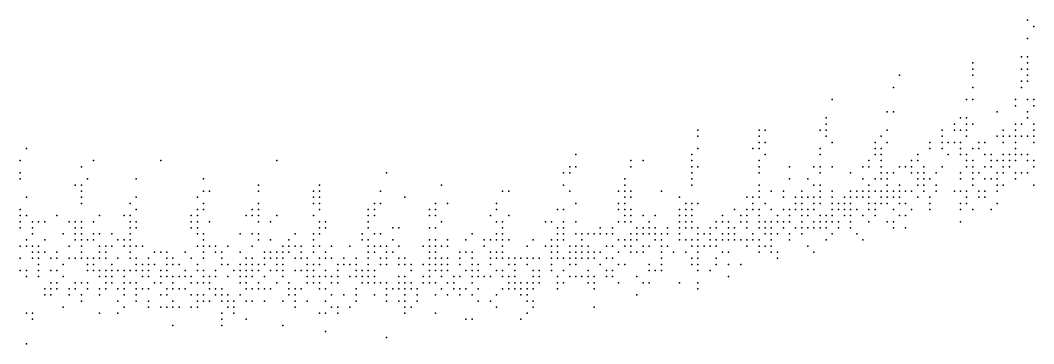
# Model space of a CAD drawing. Extents: x 0.0599 to 0.1263, y 0.0237 to 0.0583.
# Drawn here: x 0.09311 to 0.10971, y 0.02367 to 0.02897 of the extents above; entities that cross this region are included whole.
import ezdxf

# ---------------------------------------------------------------- set-up
doc = ezdxf.new("R2010")
doc.units = 0
doc.header["$MEASUREMENT"] = 0
doc.layers.get('0').update_dxf_attribs({"linetype": 'CONTINUOUS'})

msp = doc.modelspace()

# ---------------------------------------------------------------- linework, layer by layer
at = {"color": 7}
for p in [(0.109609, 0.028965, -0.1107), (0.109709, 0.028865, -0.1039), (0.109609, 0.028665, -0.1049), (0.109609, 0.028665, -0.1097), (0.108709, 0.028265, -0.1058), (0.109509, 0.028365, -0.1058), (0.109509, 0.028365, -0.1068), (0.109509, 0.028365, -0.1078), (0.109609, 0.028365, -0.1029), (0.109609, 0.028265, -0.101), (0.107509, 0.028065, -0.1057), (0.108709, 0.028165, -0.1068), (0.108709, 0.028065, -0.1038), (0.109509, 0.028165, -0.1087), (0.109609, 0.028165, -0.0961), (0.109609, 0.028065, -0.0952), (0.109509, 0.027965, -0.1019), (0.109609, 0.027965, -0.0903), (0.107409, 0.027865, -0.1067), (0.108709, 0.027865, -0.1048), (0.109509, 0.027865, -0.0981), (0.106409, 0.027665, -0.1076), (0.108609, 0.027665, -0.1028), (0.108609, 0.027665, -0.1087), (0.108709, 0.027665, -0.098), (0.109409, 0.027665, -0.099), (0.109409, 0.027565, -0.1), (0.109609, 0.027665, -0.018), (0.109609, 0.027665, -0.0913), (0.109709, 0.027665, -0.0816), (0.109709, 0.027565, -0.0152), (0.107309, 0.027465, -0.1018), (0.107409, 0.027465, -0.1009), (0.109109, 0.027465, -0.0575), (0.109609, 0.027465, -0.0826), (0.109609, 0.027465, -0.0855), (0.106309, 0.027365, -0.1066), (0.106309, 0.027265, -0.1037), (0.106309, 0.027265, -0.1056), (0.108409, 0.027265, -0.1096), (0.108509, 0.027365, -0.1077), (0.108609, 0.027365, -0.1009), (0.108609, 0.027265, -0.0989), (0.108709, 0.027265, -0.0874), (0.109409, 0.027265, -0.0922), (0.109409, 0.027265, -0.097), (0.109509, 0.027265, -0.0845), (0.109609, 0.027365, -0.0142), (0.109609, 0.027365, -0.0768), (0.109609, 0.027365, -0.0797), (0.109709, 0.027265, -0.071), (0.104209, 0.027165, -0.1075), (0.104209, 0.027065, -0.1065), (0.105209, 0.027165, -0.1075), (0.105209, 0.027065, -0.1056), (0.105309, 0.027165, -0.1037), (0.105309, 0.027165, -0.1046), (0.106209, 0.027165, -0.1085), (0.106309, 0.027165, -0.1018), (0.106309, 0.027165, -0.1047), (0.106309, 0.027065, -0.1027), (0.107209, 0.027065, -0.1028), (0.107209, 0.027065, -0.1076), (0.107309, 0.027165, -0.1047), (0.108209, 0.027165, -0.0286), (0.108209, 0.027065, -0.0238), (0.108209, 0.027065, -0.0295), (0.108409, 0.027165, -0.1105), (0.108509, 0.027165, -0.0999), (0.108509, 0.027165, -0.1018), (0.108609, 0.027165, -0.0931), (0.108609, 0.027065, -0.0902), (0.108609, 0.027065, -0.0951), (0.109109, 0.027065, -0.0526), (0.109209, 0.027165, -0.044), (0.109209, 0.027065, -0.045), (0.109309, 0.027065, -0.0941), (0.109409, 0.027165, -0.0893), (0.109409, 0.027165, -0.0932), (0.109409, 0.027065, -0.0864), (0.109509, 0.027065, -0.019), (0.109509, 0.027065, -0.0787), (0.109509, 0.027065, -0.0806), (0.109609, 0.027065, -0.07), (0.109609, 0.027065, -0.0739), (0.109609, 0.027065, -0.0777), (0.109709, 0.027165, -0.0719), (0.109709, 0.027065, -0.0633), (0.105209, 0.026965, -0.1065), (0.105309, 0.026965, -0.0141), (0.106409, 0.026965, -0.0141), (0.107109, 0.026965, -0.1105), (0.107309, 0.026965, -0.0999), (0.108009, 0.026965, -0.0372), (0.108209, 0.026965, -0.0228), (0.108209, 0.026965, -0.0276), (0.108309, 0.026965, -0.0151), (0.108409, 0.026965, -0.0142), (0.108509, 0.026965, -0.097), (0.108809, 0.026965, -0.0738), (0.108909, 0.026965, -0.0613), (0.109209, 0.026965, -0.043), (0.109409, 0.026965, -0.0209), (0.109409, 0.026965, -0.0238), (0.109409, 0.026965, -0.0257), (0.109409, 0.026965, -0.0874), (0.109709, 0.026965, -0.0613), (0.093209, 0.026865, -0.1023), (0.102209, 0.026765, -0.1035), (0.104109, 0.026765, -0.1036), (0.104209, 0.026865, -0.1046), (0.105109, 0.026865, -0.1104), (0.105209, 0.026865, -0.1085), (0.105209, 0.026865, -0.1094), (0.105309, 0.026765, -0.0978), (0.106209, 0.026865, -0.1008), (0.106209, 0.026765, -0.0988), (0.107109, 0.026865, -0.0314), (0.107109, 0.026765, -0.0324), (0.107109, 0.026765, -0.0343), (0.107109, 0.026765, -0.1095), (0.107209, 0.026865, -0.0979), (0.107209, 0.026865, -0.1037), (0.107209, 0.026765, -0.0989), (0.107809, 0.026765, -0.0555), (0.108009, 0.026865, -0.0392), (0.108209, 0.026865, -0.0267), (0.108309, 0.026765, -0.0161), (0.108509, 0.026865, -0.0912), (0.108509, 0.026865, -0.0941), (0.108509, 0.026865, -0.096), (0.108509, 0.026765, -0.0921), (0.108609, 0.026765, -0.0864), (0.108709, 0.026865, -0.0767), (0.108809, 0.026865, -0.0661), (0.108909, 0.026765, -0.0623), (0.108909, 0.026765, -0.0632), (0.109009, 0.026765, -0.0497), (0.109209, 0.026765, -0.0315), (0.109209, 0.026765, -0.0392), (0.109309, 0.026765, -0.0883), (0.109409, 0.026865, -0.0248), (0.109409, 0.026765, -0.0161), (0.109509, 0.026765, -0.0729), (0.109609, 0.026765, -0.0642), (0.093109, 0.026665, -0.1052), (0.093109, 0.026665, -0.1081), (0.093109, 0.026665, -0.109), (0.094109, 0.026565, -0.11), (0.094309, 0.026665, -0.014), (0.095409, 0.026665, -0.014), (0.097309, 0.026665, -0.014), (0.102109, 0.026565, -0.1055), (0.102109, 0.026565, -0.1093), (0.102209, 0.026565, -0.1016), (0.102209, 0.026565, -0.1026), (0.103109, 0.026665, -0.1055), (0.103109, 0.026565, -0.1064), (0.103309, 0.026665, -0.0141), (0.104109, 0.026665, -0.1055), (0.104109, 0.026665, -0.1084), (0.104109, 0.026665, -0.1094), (0.104109, 0.026565, -0.1017), (0.104209, 0.026565, -0.0141), (0.105209, 0.026665, -0.1007), (0.105209, 0.026665, -0.1017), (0.105209, 0.026665, -0.1027), (0.105209, 0.026565, -0.0988), (0.105709, 0.026565, -0.0641), (0.106109, 0.026565, -0.1094), (0.106209, 0.026565, -0.0998), (0.106409, 0.026565, -0.0795), (0.106909, 0.026565, -0.0401), (0.107009, 0.026665, -0.0353), (0.107009, 0.026565, -0.1085), (0.107209, 0.026665, -0.094), (0.107209, 0.026565, -0.095), (0.107509, 0.026565, -0.0718), (0.107609, 0.026565, -0.0661), (0.107709, 0.026665, -0.0613), (0.107709, 0.026565, -0.0545), (0.107809, 0.026665, -0.0468), (0.107909, 0.026565, -0.0382), (0.108209, 0.026565, -0.018), (0.108609, 0.026665, -0.0844), (0.108609, 0.026565, -0.0815), (0.108709, 0.026665, -0.0748), (0.108709, 0.026565, -0.0719), (0.108709, 0.026565, -0.0777), (0.108909, 0.026565, -0.0536), (0.108909, 0.026565, -0.0565), (0.108909, 0.026565, -0.0584), (0.108909, 0.026565, -0.0603), (0.109009, 0.026665, -0.0459), (0.109009, 0.026665, -0.0469), (0.109009, 0.026565, -0.0488), (0.109109, 0.026665, -0.0372), (0.109109, 0.026665, -0.0421), (0.109209, 0.026665, -0.0344), (0.109209, 0.026565, -0.0296), (0.109309, 0.026665, -0.0228), (0.109309, 0.026565, -0.0267), (0.109409, 0.026665, -0.02), (0.109409, 0.026665, -0.0835), (0.109609, 0.026665, -0.0623), (0.109609, 0.026665, -0.0652), (0.109609, 0.026665, -0.0681), (0.109709, 0.026665, -0.0565), (0.109709, 0.026565, -0.0536), (0.109709, 0.026565, -0.0584), (0.093109, 0.026465, -0.1071), (0.099109, 0.026465, -0.1015), (0.102009, 0.026465, -0.1083), (0.102109, 0.026465, -0.1045), (0.102109, 0.026465, -0.1064), (0.104109, 0.026465, -0.1026), (0.105209, 0.026465, -0.0151), (0.105209, 0.026465, -0.0968), (0.106209, 0.026465, -0.0978), (0.106709, 0.026465, -0.0564), (0.107209, 0.026465, -0.018), (0.107209, 0.026465, -0.0931), (0.107209, 0.026465, -0.0959), (0.107309, 0.026465, -0.0873), (0.107409, 0.026465, -0.0805), (0.107709, 0.026465, -0.0526), (0.107809, 0.026465, -0.0459), (0.107809, 0.026465, -0.0497), (0.107909, 0.026465, -0.0363), (0.108109, 0.026465, -0.0209), (0.108109, 0.026465, -0.0218), (0.108509, 0.026465, -0.0825), (0.108509, 0.026465, -0.0883), (0.108709, 0.026465, -0.069), (0.108809, 0.026465, -0.0642), (0.109109, 0.026465, -0.0401), (0.109209, 0.026465, -0.0305), (0.109409, 0.026465, -0.0171), (0.109409, 0.026465, -0.0748), (0.109509, 0.026465, -0.0671), (0.109609, 0.026465, -0.0594), (0.093109, 0.026365, -0.1013), (0.093109, 0.026365, -0.1042), (0.093109, 0.026365, -0.1061), (0.094009, 0.026265, -0.111), (0.094109, 0.026265, -0.1081), (0.094109, 0.026265, -0.109), (0.094209, 0.026365, -0.1052), (0.095009, 0.026365, -0.11), (0.096109, 0.026365, -0.1043), (0.096109, 0.026365, -0.1052), (0.097009, 0.026265, -0.1062), (0.098009, 0.026265, -0.1092), (0.100009, 0.026265, -0.1092), (0.102009, 0.026265, -0.1074), (0.103009, 0.026365, -0.1093), (0.103009, 0.026265, -0.1045), (0.104109, 0.026365, -0.0958), (0.104109, 0.026365, -0.0968), (0.104109, 0.026365, -0.1007), (0.104109, 0.026265, -0.0179), (0.105209, 0.026265, -0.0939), (0.105709, 0.026365, -0.0535), (0.106009, 0.026365, -0.1104), (0.106109, 0.026265, -0.0189), (0.106209, 0.026265, -0.0949), (0.106909, 0.026365, -0.0372), (0.107009, 0.026265, -0.0286), (0.107109, 0.026365, -0.0969), (0.107209, 0.026365, -0.0901), (0.107309, 0.026365, -0.0815), (0.107309, 0.026365, -0.0844), (0.107309, 0.026265, -0.0786), (0.107509, 0.026265, -0.067), (0.107509, 0.026265, -0.068), (0.107809, 0.026365, -0.0449), (0.107809, 0.026265, -0.042), (0.107809, 0.026265, -0.043), (0.107809, 0.026265, -0.0439), (0.107909, 0.026365, -0.0343), (0.107909, 0.026265, -0.0314), (0.107909, 0.026265, -0.0324), (0.108009, 0.026365, -0.0305), (0.108109, 0.026265, -0.017), (0.108509, 0.026365, -0.0834), (0.108509, 0.026365, -0.0854), (0.108709, 0.026365, -0.0651), (0.108709, 0.026265, -0.068), (0.108909, 0.026365, -0.0478), (0.109009, 0.026365, -0.0382), (0.109109, 0.026365, -0.0353), (0.109109, 0.026365, -0.0363), (0.109109, 0.026265, -0.0324), (0.109209, 0.026265, -0.0219), (0.109409, 0.026365, -0.0757), (0.109709, 0.026265, -0.0517), (0.093209, 0.026065, -0.0139), (0.094109, 0.026165, -0.1023), (0.094109, 0.026165, -0.1042), (0.094109, 0.026165, -0.1071), (0.094109, 0.026065, -0.1013), (0.094109, 0.026065, -0.1061), (0.095009, 0.026065, -0.1061), (0.096009, 0.026065, -0.1071), (0.096009, 0.026065, -0.11), (0.096109, 0.026165, -0.0994), (0.096209, 0.026165, -0.014), (0.097009, 0.026165, -0.1053), (0.097009, 0.026165, -0.1072), (0.097909, 0.026165, -0.1101), (0.097909, 0.026065, -0.1111), (0.098009, 0.026165, -0.1063), (0.098009, 0.026065, -0.1053), (0.099009, 0.026165, -0.1005), (0.099009, 0.026165, -0.1072), (0.099409, 0.026065, -0.0716), (0.101009, 0.026165, -0.1035), (0.101109, 0.026165, -0.0141), (0.102109, 0.026165, -0.1006), (0.102909, 0.026165, -0.1112), (0.103009, 0.026165, -0.1074), (0.103009, 0.026065, -0.1035), (0.103109, 0.026165, -0.0968), (0.103109, 0.026065, -0.0958), (0.103609, 0.026165, -0.0554), (0.103909, 0.026065, -0.1103), (0.105009, 0.026065, -0.0208), (0.105109, 0.026065, -0.0997), (0.105209, 0.026165, -0.0881), (0.105209, 0.026065, -0.0852), (0.105409, 0.026165, -0.0776), (0.105409, 0.026165, -0.0785), (0.105609, 0.026165, -0.0631), (0.105609, 0.026065, -0.0612), (0.105809, 0.026065, -0.0372), (0.105809, 0.026065, -0.042), (0.105909, 0.026165, -0.0362), (0.105909, 0.026065, -0.0314), (0.106009, 0.026065, -0.0266), (0.106109, 0.026065, -0.093), (0.106209, 0.026165, -0.0151), (0.106209, 0.026065, -0.0862), (0.106209, 0.026065, -0.0901), (0.106409, 0.026165, -0.0737), (0.106409, 0.026165, -0.0747), (0.106409, 0.026165, -0.0785), (0.106409, 0.026065, -0.0718), (0.106609, 0.026065, -0.0554), (0.106709, 0.026165, -0.0506), (0.106709, 0.026065, -0.0449), (0.106809, 0.026165, -0.0391), (0.106809, 0.026065, -0.0429), (0.106909, 0.026165, -0.0333), (0.106909, 0.026165, -0.0362), (0.106909, 0.026065, -0.0295), (0.106909, 0.026065, -0.0305), (0.107009, 0.026165, -0.0257), (0.107009, 0.026065, -0.0218), (0.107009, 0.026065, -0.0228), (0.107109, 0.026165, -0.017), (0.107209, 0.026165, -0.0141), (0.107209, 0.026165, -0.0921), (0.107209, 0.026065, -0.0824), (0.107209, 0.026065, -0.0853), (0.107209, 0.026065, -0.0882), (0.107309, 0.026165, -0.0795), (0.107309, 0.026065, -0.0737), (0.107309, 0.026065, -0.0766), (0.107309, 0.026065, -0.0776), (0.107409, 0.026165, -0.0689), (0.107409, 0.026165, -0.0728), (0.107409, 0.026065, -0.0709), (0.107509, 0.026165, -0.0603), (0.107509, 0.026065, -0.0622), (0.107609, 0.026165, -0.0535), (0.107609, 0.026165, -0.0564), (0.107709, 0.026165, -0.0478), (0.107809, 0.026065, -0.0353), (0.107909, 0.026165, -0.0334), (0.108009, 0.026065, -0.0257), (0.108109, 0.026165, -0.019), (0.108409, 0.026165, -0.0892), (0.108509, 0.026165, -0.0805), (0.108609, 0.026165, -0.0757), (0.108609, 0.026065, -0.0709), (0.108609, 0.026065, -0.0728), (0.108809, 0.026165, -0.0507), (0.108809, 0.026065, -0.0555), (0.108909, 0.026165, -0.0517), (0.108909, 0.026065, -0.0411), (0.109109, 0.026165, -0.0286), (0.094109, 0.025965, -0.0994), (0.094109, 0.025965, -0.1003), (0.094909, 0.025965, -0.1071), (0.094909, 0.025965, -0.109), (0.096109, 0.025965, -0.0946), (0.097009, 0.025965, -0.1014), (0.097009, 0.025965, -0.1023), (0.097009, 0.025965, -0.1043), (0.097909, 0.025965, -0.1072), (0.098009, 0.025965, -0.1033), (0.098009, 0.025965, -0.1043), (0.098909, 0.025965, -0.1063), (0.099009, 0.025965, -0.1034), (0.099909, 0.025965, -0.1044), (0.100109, 0.025965, -0.014), (0.100909, 0.025965, -0.1044), (0.100909, 0.025965, -0.1092), (0.102209, 0.025965, -0.088), (0.102909, 0.025965, -0.1083), (0.102909, 0.025965, -0.1103), (0.103009, 0.025965, -0.1006), (0.103009, 0.025965, -0.1016), (0.104009, 0.025965, -0.0997), (0.104109, 0.025965, -0.017), (0.104209, 0.025965, -0.0852), (0.105109, 0.025965, -0.0901), (0.105309, 0.025965, -0.0814), (0.105809, 0.025965, -0.0429), (0.105909, 0.025965, -0.0295), (0.105909, 0.025965, -0.0304), (0.106109, 0.025965, -0.0939), (0.106109, 0.025965, -0.0959), (0.106209, 0.025965, -0.0872), (0.106409, 0.025965, -0.0689), (0.106509, 0.025965, -0.0583), (0.106509, 0.025965, -0.0593), (0.106609, 0.025965, -0.0516), (0.106709, 0.025965, -0.0497), (0.107009, 0.025965, -0.0247), (0.107109, 0.025965, -0.0911), (0.107209, 0.025965, -0.0834), (0.107309, 0.025965, -0.0747), (0.107309, 0.025965, -0.0757), (0.107509, 0.025965, -0.0583), (0.107609, 0.025965, -0.0487), (0.107609, 0.025965, -0.0516), (0.108009, 0.025965, -0.0247), (0.108509, 0.025965, -0.0796), (0.108609, 0.025965, -0.067), (0.109109, 0.025965, -0.0276), (0.093109, 0.025865, -0.0945), (0.093109, 0.025865, -0.0964), (0.093109, 0.025765, -0.0916), (0.093209, 0.025765, -0.083), (0.093709, 0.025765, -0.0436), (0.094409, 0.025765, -0.0753), (0.094809, 0.025765, -0.1109), (0.094909, 0.025765, -0.1042), (0.095009, 0.025865, -0.1052), (0.095909, 0.025765, -0.111), (0.096009, 0.025865, -0.1062), (0.096009, 0.025765, -0.1023), (0.096109, 0.025865, -0.0936), (0.096809, 0.025765, -0.11), (0.096809, 0.025765, -0.111), (0.096909, 0.025865, -0.1081), (0.096909, 0.025765, -0.1033), (0.096909, 0.025765, -0.1091), (0.097009, 0.025865, -0.0994), (0.097009, 0.025765, -0.0985), (0.097309, 0.025765, -0.0773), (0.097909, 0.025765, -0.1024), (0.097909, 0.025765, -0.1081), (0.098009, 0.025865, -0.0985), (0.098009, 0.025865, -0.0995), (0.098809, 0.025865, -0.1091), (0.098809, 0.025765, -0.1101), (0.098909, 0.025865, -0.1024), (0.098909, 0.025865, -0.1043), (0.098909, 0.025765, -0.1082), (0.099809, 0.025865, -0.1102), (0.099809, 0.025765, -0.1072), (0.099809, 0.025765, -0.1082), (0.099809, 0.025765, -0.1111), (0.099909, 0.025865, -0.1034), (0.099909, 0.025765, -0.1024), (0.099909, 0.025765, -0.1063), (0.100809, 0.025765, -0.1102), (0.100909, 0.025865, -0.1063), (0.101109, 0.025765, -0.0851), (0.101909, 0.025865, -0.1102), (0.102009, 0.025865, -0.0996), (0.102909, 0.025865, -0.1025), (0.103009, 0.025865, -0.0977), (0.103009, 0.025865, -0.0987), (0.103009, 0.025765, -0.0929), (0.103109, 0.025865, -0.0852), (0.103109, 0.025865, -0.091), (0.103109, 0.025765, -0.09), (0.103109, 0.025765, -0.0919), (0.103309, 0.025765, -0.0688), (0.103509, 0.025765, -0.0544), (0.103909, 0.025865, -0.0266), (0.103909, 0.025765, -0.0208), (0.103909, 0.025765, -0.0218), (0.104009, 0.025865, -0.0189), (0.104009, 0.025865, -0.0987), (0.104009, 0.025765, -0.0151), (0.104009, 0.025765, -0.016), (0.104009, 0.025765, -0.0948), (0.104009, 0.025765, -0.0977), (0.104109, 0.025865, -0.0929), (0.104109, 0.025765, -0.0881), (0.104609, 0.025765, -0.0525), (0.104809, 0.025865, -0.0362), (0.104809, 0.025865, -0.0371), (0.104909, 0.025765, -0.0256), (0.105009, 0.025865, -0.0189), (0.105009, 0.025865, -0.0199), (0.105009, 0.025765, -0.016), (0.105109, 0.025865, -0.0929), (0.105109, 0.025865, -0.0958), (0.105209, 0.025865, -0.0891), (0.105209, 0.025765, -0.0804), (0.105409, 0.025865, -0.0718), (0.105509, 0.025765, -0.0602), (0.105609, 0.025865, -0.0525), (0.105709, 0.025865, -0.0477), (0.105709, 0.025765, -0.04), (0.105709, 0.025765, -0.041), (0.105709, 0.025765, -0.0439), (0.105809, 0.025865, -0.0352), (0.105909, 0.025865, -0.0276), (0.105909, 0.025865, -0.0285), (0.105909, 0.025865, -0.0343), (0.105909, 0.025765, -0.0247), (0.105909, 0.025765, -0.0256), (0.106009, 0.025865, -0.0199), (0.106009, 0.025865, -0.0208), (0.106009, 0.025865, -0.0237), (0.106009, 0.025765, -0.0968), (0.106109, 0.025865, -0.0161), (0.106109, 0.025865, -0.018), (0.106109, 0.025865, -0.0891), (0.106209, 0.025765, -0.0824), (0.106309, 0.025765, -0.0727), (0.106309, 0.025765, -0.0766), (0.106409, 0.025865, -0.065), (0.106409, 0.025765, -0.0641), (0.106409, 0.025765, -0.066), (0.106409, 0.025765, -0.0679), (0.106509, 0.025865, -0.0602), (0.106509, 0.025865, -0.0612), (0.106609, 0.025865, -0.0535), (0.106609, 0.025765, -0.0487), (0.106609, 0.025765, -0.0525), (0.106709, 0.025865, -0.0439), (0.106709, 0.025865, -0.0477), (0.106709, 0.025765, -0.0458), (0.106709, 0.025765, -0.0468), (0.106809, 0.025865, -0.0381), (0.106909, 0.025765, -0.0237), (0.106909, 0.025765, -0.0276), (0.107009, 0.025865, -0.0209), (0.107109, 0.025865, -0.0151), (0.107109, 0.025865, -0.0161), (0.107109, 0.025865, -0.0891), (0.107109, 0.025765, -0.0862), (0.107409, 0.025865, -0.0641), (0.107409, 0.025865, -0.0651), (0.107509, 0.025765, -0.0574), (0.107609, 0.025765, -0.0506), (0.107709, 0.025865, -0.0401), (0.108009, 0.025865, -0.0199), (0.108509, 0.025865, -0.0786), (0.108709, 0.025865, -0.0545), (0.108709, 0.025865, -0.0593), (0.109009, 0.025865, -0.0334), (0.093109, 0.025665, -0.0935), (0.093109, 0.025565, -0.0149), (0.093309, 0.025665, -0.0714), (0.093309, 0.025565, -0.0724), (0.093309, 0.025565, -0.0733), (0.093409, 0.025665, -0.0666), (0.093409, 0.025665, -0.0676), (0.093509, 0.025665, -0.057), (0.093909, 0.025665, -0.0274), (0.094009, 0.025665, -0.1032), (0.094009, 0.025565, -0.0984), (0.094109, 0.025665, -0.0974), (0.094109, 0.025565, -0.0916), (0.094109, 0.025565, -0.0936), (0.094309, 0.025665, -0.0763), (0.094909, 0.025665, -0.0302), (0.094909, 0.025565, -0.0264), (0.094909, 0.025565, -0.1013), (0.095009, 0.025665, -0.0984), (0.095009, 0.025565, -0.0917), (0.095909, 0.025665, -0.109), (0.095909, 0.025565, -0.1081), (0.096009, 0.025665, -0.0984), (0.096009, 0.025665, -0.1033), (0.096009, 0.025565, -0.1004), (0.096009, 0.025565, -0.1013), (0.096209, 0.025665, -0.0802), (0.097009, 0.025665, -0.0965), (0.097209, 0.025665, -0.0783), (0.098009, 0.025665, -0.0966), (0.098009, 0.025565, -0.0956), (0.098109, 0.025665, -0.0879), (0.098109, 0.025565, -0.0889), (0.098809, 0.025665, -0.0351), (0.098809, 0.025565, -0.1111), (0.099209, 0.025565, -0.0725), (0.099209, 0.025565, -0.0783), (0.099309, 0.025565, -0.0658), (0.099309, 0.025565, -0.0706), (0.099809, 0.025565, -0.1053), (0.099909, 0.025565, -0.1014), (0.100009, 0.025665, -0.0909), (0.100909, 0.025665, -0.1073), (0.101009, 0.025665, -0.0986), (0.101009, 0.025565, -0.0957), (0.101709, 0.025665, -0.0371), (0.101809, 0.025665, -0.1112), (0.101909, 0.025565, -0.0217), (0.102009, 0.025665, -0.0986), (0.102009, 0.025565, -0.0928), (0.102009, 0.025565, -0.0957), (0.102209, 0.025665, -0.0822), (0.102209, 0.025665, -0.0832), (0.102609, 0.025565, -0.0428), (0.102809, 0.025565, -0.0285), (0.102909, 0.025665, -0.0996), (0.103009, 0.025665, -0.015), (0.103109, 0.025665, -0.0861), (0.103109, 0.025665, -0.0871), (0.103209, 0.025565, -0.0775), (0.103309, 0.025565, -0.0698), (0.103409, 0.025665, -0.0592), (0.103409, 0.025565, -0.063), (0.103509, 0.025565, -0.0506), (0.103509, 0.025565, -0.0515), (0.103709, 0.025565, -0.0371), (0.103909, 0.025665, -0.0246), (0.103909, 0.025665, -0.0256), (0.103909, 0.025565, -0.0237), (0.104009, 0.025665, -0.091), (0.104009, 0.025665, -0.0919), (0.104009, 0.025565, -0.09), (0.104109, 0.025665, -0.0871), (0.104109, 0.025565, -0.0823), (0.104109, 0.025565, -0.0842), (0.104209, 0.025565, -0.0746), (0.104209, 0.025565, -0.0765), (0.104409, 0.025565, -0.0611), (0.104509, 0.025665, -0.0515), (0.104509, 0.025565, -0.0506), (0.104609, 0.025665, -0.0448), (0.104709, 0.025665, -0.04), (0.104709, 0.025565, -0.0343), (0.104709, 0.025565, -0.0352), (0.104809, 0.025565, -0.0304), (0.104909, 0.025665, -0.0218), (0.105009, 0.025665, -0.0949), (0.105009, 0.025565, -0.017), (0.105209, 0.025665, -0.0843), (0.105209, 0.025565, -0.0765), (0.105209, 0.025565, -0.0794), (0.105309, 0.025665, -0.0698), (0.105309, 0.025565, -0.0727), (0.105409, 0.025665, -0.066), (0.105409, 0.025665, -0.0669), (0.105409, 0.025665, -0.0689), (0.105409, 0.025565, -0.065), (0.105509, 0.025665, -0.0544), (0.105509, 0.025665, -0.0554), (0.105609, 0.025665, -0.0496), (0.105609, 0.025565, -0.0468), (0.105609, 0.025565, -0.0487), (0.105709, 0.025665, -0.0381), (0.105709, 0.025665, -0.0448), (0.105809, 0.025565, -0.0324), (0.105909, 0.025665, -0.0218), (0.105909, 0.025565, -0.0228), (0.106009, 0.025565, -0.091), (0.106009, 0.025565, -0.092), (0.106109, 0.025665, -0.0853), (0.106109, 0.025665, -0.0881), (0.106109, 0.025565, -0.0833), (0.106209, 0.025665, -0.0775), (0.106209, 0.025565, -0.0804), (0.106309, 0.025665, -0.0756), (0.106309, 0.025565, -0.0708), (0.106409, 0.025665, -0.0631), (0.106409, 0.025665, -0.067), (0.106509, 0.025665, -0.0573), (0.106509, 0.025565, -0.0545), (0.106709, 0.025665, -0.042), (0.106709, 0.025565, -0.041), (0.107009, 0.025665, -0.0189), (0.107309, 0.025665, -0.0699), (0.107409, 0.025665, -0.0631), (0.107409, 0.025565, -0.0593), (0.107609, 0.025565, -0.041), (0.108509, 0.025665, -0.0699), (0.093309, 0.025465, -0.0705), (0.093809, 0.025465, -0.0283), (0.093809, 0.025465, -0.0293), (0.093809, 0.025465, -0.0302), (0.094009, 0.025465, -0.0964), (0.094109, 0.025465, -0.0926), (0.094109, 0.025465, -0.0945), (0.094309, 0.025465, -0.0791), (0.094409, 0.025465, -0.0647), (0.094609, 0.025465, -0.0532), (0.094909, 0.025465, -0.0293), (0.094909, 0.025465, -0.0994), (0.096009, 0.025465, -0.0965), (0.096109, 0.025465, -0.0907), (0.096709, 0.025465, -0.0399), (0.096709, 0.025465, -0.0408), (0.096909, 0.025465, -0.1004), (0.097009, 0.025465, -0.0888), (0.097609, 0.025465, -0.0437), (0.097909, 0.025465, -0.1014), (0.098009, 0.025465, -0.0937), (0.098709, 0.025465, -0.038), (0.098909, 0.025465, -0.0966), (0.099009, 0.025465, -0.086), (0.099009, 0.025465, -0.0918), (0.100509, 0.025465, -0.0457), (0.100909, 0.025465, -0.0966), (0.100909, 0.025465, -0.0976), (0.100909, 0.025465, -0.1024), (0.101009, 0.025465, -0.0947), (0.101909, 0.025465, -0.0208), (0.102009, 0.025465, -0.0141), (0.102209, 0.025465, -0.0745), (0.102309, 0.025465, -0.0649), (0.102309, 0.025465, -0.0659), (0.102409, 0.025465, -0.0582), (0.102409, 0.025465, -0.0592), (0.102509, 0.025465, -0.0534), (0.102609, 0.025465, -0.0457), (0.102709, 0.025465, -0.0371), (0.102809, 0.025465, -0.0265), (0.103109, 0.025465, -0.0803), (0.103109, 0.025465, -0.0823), (0.103209, 0.025465, -0.0717), (0.103209, 0.025465, -0.0746), (0.103209, 0.025465, -0.0765), (0.103309, 0.025465, -0.064), (0.103309, 0.025465, -0.0659), (0.103409, 0.025465, -0.0563), (0.103409, 0.025465, -0.0582), (0.103509, 0.025465, -0.0496), (0.103509, 0.025465, -0.0534), (0.103609, 0.025465, -0.0438), (0.103709, 0.025465, -0.0362), (0.103909, 0.025465, -0.0938), (0.104209, 0.025465, -0.0775), (0.104309, 0.025465, -0.0688), (0.104409, 0.025465, -0.0563), (0.104609, 0.025465, -0.039), (0.104709, 0.025465, -0.0314), (0.104809, 0.025465, -0.0247), (0.104809, 0.025465, -0.0266), (0.105109, 0.025465, -0.0823), (0.105109, 0.025465, -0.0871), (0.105309, 0.025465, -0.0708), (0.105409, 0.025465, -0.0583), (0.105409, 0.025465, -0.0621), (0.105509, 0.025465, -0.0506), (0.105709, 0.025465, -0.0391), (0.105909, 0.025465, -0.017), (0.106409, 0.025465, -0.0621), (0.106809, 0.025465, -0.0266), (0.093109, 0.025265, -0.082), (0.093109, 0.025265, -0.0839), (0.093209, 0.025365, -0.0743), (0.093209, 0.025265, -0.0752), (0.093209, 0.025265, -0.0772), (0.093209, 0.025265, -0.0781), (0.093309, 0.025265, -0.0685), (0.093309, 0.025265, -0.0695), (0.093409, 0.025265, -0.0589), (0.093409, 0.025265, -0.0599), (0.093509, 0.025365, -0.0561), (0.093909, 0.025265, -0.0168), (0.094009, 0.025365, -0.0149), (0.094009, 0.025365, -0.0955), (0.094109, 0.025365, -0.0858), (0.094109, 0.025265, -0.0839), (0.094109, 0.025265, -0.0849), (0.094209, 0.025365, -0.0801), (0.094309, 0.025365, -0.0743), (0.094409, 0.025265, -0.0618), (0.094509, 0.025265, -0.059), (0.094609, 0.025265, -0.0523), (0.094709, 0.025365, -0.0379), (0.094809, 0.025365, -0.0331), (0.094809, 0.025365, -0.1032), (0.094809, 0.025365, -0.108), (0.094809, 0.025265, -0.0321), (0.094809, 0.025265, -0.035), (0.094909, 0.025365, -0.1003), (0.094909, 0.025365, -0.1022), (0.094909, 0.025265, -0.0274), (0.094909, 0.025265, -0.0964), (0.095009, 0.025265, -0.0149), (0.095009, 0.025265, -0.0187), (0.095009, 0.025265, -0.0907), (0.095009, 0.025265, -0.0926), (0.095109, 0.025265, -0.083), (0.096009, 0.025265, -0.0955), (0.096109, 0.025365, -0.0878), (0.096109, 0.025265, -0.0859), (0.096209, 0.025265, -0.0811), (0.096309, 0.025265, -0.0667), (0.096509, 0.025265, -0.0513), (0.096909, 0.025265, -0.0936), (0.096909, 0.025265, -0.0975), (0.097009, 0.025365, -0.0879), (0.097209, 0.025365, -0.0734), (0.097409, 0.025265, -0.059), (0.097509, 0.025365, -0.0514), (0.097509, 0.025265, -0.0504), (0.097609, 0.025265, -0.0379), (0.097709, 0.025265, -0.0322), (0.097909, 0.025365, -0.0159), (0.097909, 0.025365, -0.1004), (0.097909, 0.025265, -0.0975), (0.098009, 0.025265, -0.014), (0.098209, 0.025265, -0.0687), (0.098509, 0.025265, -0.0456), (0.098709, 0.025365, -0.0341), (0.098809, 0.025365, -0.1052), (0.098809, 0.025265, -0.0995), (0.098909, 0.025265, -0.0908), (0.099009, 0.025265, -0.0869), (0.099109, 0.025265, -0.0773), (0.099209, 0.025365, -0.0754), (0.099309, 0.025265, -0.0591), (0.099309, 0.025265, -0.06), (0.099309, 0.025265, -0.0639), (0.099709, 0.025265, -0.0342), (0.099809, 0.025365, -0.1005), (0.099809, 0.025265, -0.0976), (0.099909, 0.025365, -0.0169), (0.099909, 0.025265, -0.0899), (0.099909, 0.025265, -0.0947), (0.099909, 0.025265, -0.0956), (0.099909, 0.025265, -0.0966), (0.100009, 0.025265, -0.0822), (0.100109, 0.025365, -0.0812), (0.100109, 0.025265, -0.0745), (0.100409, 0.025365, -0.0534), (0.100709, 0.025365, -0.1111), (0.100709, 0.025265, -0.1082), (0.100809, 0.025365, -0.1015), (0.100809, 0.025365, -0.1053), (0.100909, 0.025365, -0.0995), (0.101009, 0.025365, -0.086), (0.101009, 0.025265, -0.088), (0.101109, 0.025365, -0.0774), (0.101109, 0.025365, -0.0832), (0.101409, 0.025265, -0.0563), (0.101509, 0.025365, -0.0534), (0.101709, 0.025265, -0.0323), (0.101809, 0.025365, -0.0237), (0.101809, 0.025365, -0.0265), (0.101809, 0.025265, -0.0246), (0.101909, 0.025365, -0.0947), (0.101909, 0.025265, -0.0179), (0.101909, 0.025265, -0.0918), (0.101909, 0.025265, -0.0967), (0.102009, 0.025365, -0.087), (0.102009, 0.025365, -0.089), (0.102009, 0.025365, -0.0899), (0.102009, 0.025365, -0.0909), (0.102009, 0.025365, -0.0938), (0.102109, 0.025265, -0.0841), (0.102209, 0.025265, -0.0736), (0.102309, 0.025365, -0.0668), (0.102309, 0.025265, -0.064), (0.102409, 0.025265, -0.0544), (0.102709, 0.025265, -0.0294), (0.102709, 0.025265, -0.0342), (0.102809, 0.025265, -0.0256), (0.102909, 0.025365, -0.0189), (0.102909, 0.025365, -0.0948), (0.103009, 0.025365, -0.0842), (0.103009, 0.025265, -0.088), (0.103109, 0.025365, -0.0813), (0.103109, 0.025265, -0.0794), (0.103209, 0.025365, -0.0736), (0.103309, 0.025265, -0.0649), (0.103409, 0.025265, -0.0525), (0.103509, 0.025365, -0.0448), (0.103509, 0.025365, -0.0477), (0.103509, 0.025365, -0.0486), (0.103609, 0.025365, -0.0429), (0.103609, 0.025265, -0.04), (0.103709, 0.025265, -0.0275), (0.103709, 0.025265, -0.0304), (0.103709, 0.025265, -0.0314), (0.103909, 0.025365, -0.0198), (0.104009, 0.025365, -0.0861), (0.104009, 0.025365, -0.089), (0.104109, 0.025365, -0.0804), (0.104109, 0.025265, -0.0755), (0.104109, 0.025265, -0.0794), (0.104109, 0.025265, -0.0813), (0.104209, 0.025365, -0.0698), (0.104209, 0.025365, -0.0727), (0.104209, 0.025265, -0.0717), (0.104309, 0.025265, -0.064), (0.104409, 0.025365, -0.0534), (0.104409, 0.025365, -0.0573), (0.104409, 0.025365, -0.0582), (0.104409, 0.025365, -0.0592), (0.104409, 0.025365, -0.0602), (0.104409, 0.025265, -0.0496), (0.104509, 0.025365, -0.0467), (0.104509, 0.025365, -0.0477), (0.104509, 0.025265, -0.0438), (0.104509, 0.025265, -0.0458), (0.104609, 0.025365, -0.0419), (0.104609, 0.025365, -0.0429), (0.104709, 0.025365, -0.0295), (0.104709, 0.025365, -0.0333), (0.104809, 0.025365, -0.0285), (0.104909, 0.025365, -0.0179), (0.105009, 0.025365, -0.091), (0.105009, 0.025265, -0.0862), (0.105109, 0.025365, -0.0833), (0.105209, 0.025365, -0.0746), (0.105209, 0.025265, -0.0756), (0.105309, 0.025265, -0.0679), (0.105409, 0.025365, -0.0563), (0.105409, 0.025265, -0.0573), (0.105709, 0.025365, -0.0333), (0.106009, 0.025265, -0.0843), (0.106309, 0.025365, -0.0698), (0.106909, 0.025365, -0.0199), (0.093309, 0.025165, -0.0637), (0.093409, 0.025165, -0.0541), (0.093509, 0.025165, -0.0446), (0.093709, 0.025165, -0.036), (0.094109, 0.025165, -0.083), (0.094409, 0.025165, -0.0609), (0.094509, 0.025165, -0.0542), (0.094909, 0.025165, -0.0936), (0.094909, 0.025165, -0.0945), (0.094909, 0.025165, -0.0955), (0.094909, 0.025165, -0.0974), (0.095309, 0.025165, -0.0599), (0.095309, 0.025165, -0.0609), (0.095409, 0.025165, -0.059), (0.095509, 0.025165, -0.0484), (0.095509, 0.025165, -0.0504), (0.095809, 0.025165, -0.0274), (0.096109, 0.025165, -0.082), (0.096309, 0.025165, -0.0676), (0.096409, 0.025165, -0.0619), (0.096709, 0.025165, -0.0379), (0.097109, 0.025165, -0.0744), (0.097209, 0.025165, -0.0686), (0.097309, 0.025165, -0.0619), (0.097409, 0.025165, -0.0533), (0.097509, 0.025165, -0.0427), (0.097709, 0.025165, -0.0312), (0.097909, 0.025165, -0.015), (0.097909, 0.025165, -0.0946), (0.098109, 0.025165, -0.0802), (0.098809, 0.025165, -0.0226), (0.098809, 0.025165, -0.0985), (0.098909, 0.025165, -0.014), (0.098909, 0.025165, -0.0169), (0.098909, 0.025165, -0.0898), (0.098909, 0.025165, -0.0927), (0.098909, 0.025165, -0.0956), (0.099109, 0.025165, -0.0764), (0.099209, 0.025165, -0.0648), (0.099209, 0.025165, -0.0668), (0.099209, 0.025165, -0.0696), (0.099809, 0.025165, -0.0995), (0.099909, 0.025165, -0.0937), (0.100309, 0.025165, -0.0562), (0.100409, 0.025165, -0.0524), (0.100509, 0.025165, -0.0447), (0.100809, 0.025165, -0.0188), (0.100909, 0.025165, -0.016), (0.100909, 0.025165, -0.0937), (0.101009, 0.025165, -0.0841), (0.101809, 0.025165, -0.0256), (0.101809, 0.025165, -0.0976), (0.101909, 0.025165, -0.0189), (0.102109, 0.025165, -0.0755), (0.102209, 0.025165, -0.0716), (0.102309, 0.025165, -0.062), (0.102409, 0.025165, -0.0524), (0.102409, 0.025165, -0.0563), (0.102509, 0.025165, -0.0438), (0.102509, 0.025165, -0.0448), (0.102609, 0.025165, -0.038), (0.102909, 0.025165, -0.0179), (0.102909, 0.025165, -0.0938), (0.103109, 0.025165, -0.0726), (0.103109, 0.025165, -0.0755), (0.103209, 0.025165, -0.0669), (0.103209, 0.025165, -0.0678), (0.103209, 0.025165, -0.0707), (0.103309, 0.025165, -0.0621), (0.103609, 0.025165, -0.0342), (0.103609, 0.025165, -0.039), (0.103809, 0.025165, -0.0227), (0.104009, 0.025165, -0.0832), (0.104209, 0.025165, -0.0659), (0.104609, 0.025165, -0.0323), (0.104709, 0.025165, -0.0275), (0.105209, 0.025165, -0.0736), (0.105409, 0.025165, -0.0592), (0.105509, 0.025165, -0.0515), (0.106109, 0.025165, -0.0814), (0.093109, 0.025065, -0.0791), (0.093109, 0.025065, -0.08), (0.093309, 0.025065, -0.0609), (0.093309, 0.025065, -0.0618), (0.093409, 0.025065, -0.0551), (0.093409, 0.025065, -0.058), (0.093409, 0.024965, -0.0532), (0.093609, 0.025065, -0.0407), (0.093609, 0.025065, -0.0417), (0.093609, 0.025065, -0.0427), (0.093709, 0.025065, -0.035), (0.093809, 0.024965, -0.0245), (0.093909, 0.025065, -0.0159), (0.093909, 0.025065, -0.0187), (0.093909, 0.025065, -0.0197), (0.094009, 0.025065, -0.0906), (0.094109, 0.025065, -0.081), (0.094209, 0.025065, -0.0781), (0.094209, 0.024965, -0.0772), (0.094309, 0.025065, -0.0695), (0.094309, 0.024965, -0.0637), (0.094409, 0.025065, -0.0561), (0.094509, 0.025065, -0.0484), (0.094509, 0.025065, -0.0513), (0.094609, 0.024965, -0.0455), (0.094709, 0.025065, -0.0341), (0.094909, 0.025065, -0.0216), (0.095009, 0.025065, -0.0878), (0.095009, 0.024965, -0.0849), (0.095109, 0.024965, -0.0724), (0.095109, 0.024965, -0.0743), (0.095109, 0.024965, -0.0753), (0.095109, 0.024965, -0.0801), (0.095209, 0.025065, -0.0695), (0.095209, 0.024965, -0.0666), (0.095309, 0.024965, -0.0571), (0.095309, 0.024965, -0.058), (0.095309, 0.024965, -0.0638), (0.095509, 0.025065, -0.0494), (0.095509, 0.024965, -0.0436), (0.095609, 0.025065, -0.0408), (0.095609, 0.024965, -0.0379), (0.095709, 0.024965, -0.0245), (0.095709, 0.024965, -0.0255), (0.095909, 0.025065, -0.0974), (0.096009, 0.024965, -0.0868), (0.096109, 0.025065, -0.0792), (0.096109, 0.025065, -0.083), (0.096409, 0.025065, -0.0552), (0.096409, 0.025065, -0.0609), (0.096409, 0.024965, -0.0542), (0.096509, 0.024965, -0.0485), (0.096709, 0.024965, -0.0322), (0.096809, 0.025065, -0.0293), (0.096809, 0.024965, -0.0946), (0.096909, 0.025065, -0.0955), (0.096909, 0.024965, -0.0178), (0.096909, 0.024965, -0.0926), (0.097009, 0.024965, -0.0801), (0.097109, 0.025065, -0.0715), (0.097109, 0.024965, -0.0725), (0.097209, 0.025065, -0.0696), (0.097309, 0.025065, -0.06), (0.097309, 0.025065, -0.0609), (0.097309, 0.024965, -0.0561), (0.097409, 0.025065, -0.0542), (0.097409, 0.024965, -0.0475), (0.097609, 0.025065, -0.037), (0.097709, 0.025065, -0.0303), (0.097809, 0.025065, -0.0197), (0.097809, 0.024965, -0.0188), (0.097809, 0.024965, -0.0217), (0.097909, 0.024965, -0.0869), (0.097909, 0.024965, -0.0898), (0.098009, 0.025065, -0.085), (0.098009, 0.025065, -0.0859), (0.098009, 0.024965, -0.0831), (0.098109, 0.025065, -0.0773), (0.098209, 0.025065, -0.0696), (0.098209, 0.025065, -0.0715), (0.098309, 0.024965, -0.0552), (0.098409, 0.025065, -0.0475), (0.098409, 0.024965, -0.0466), (0.098509, 0.024965, -0.0447), (0.098609, 0.025065, -0.037), (0.098609, 0.024965, -0.0303), (0.098809, 0.025065, -0.0236), (0.098809, 0.025065, -0.0975), (0.098809, 0.024965, -0.0178), (0.098809, 0.024965, -0.0188), (0.098809, 0.024965, -0.0217), (0.099009, 0.025065, -0.0792), (0.099009, 0.025065, -0.085), (0.099009, 0.024965, -0.0831), (0.099109, 0.025065, -0.0744), (0.099109, 0.024965, -0.0687), (0.099309, 0.025065, -0.061), (0.099309, 0.024965, -0.0524), (0.099309, 0.024965, -0.0562), (0.099409, 0.025065, -0.0485), (0.099409, 0.025065, -0.0495), (0.099409, 0.025065, -0.0533), (0.099409, 0.024965, -0.0514), (0.099509, 0.024965, -0.0399), (0.099709, 0.024965, -0.0217), (0.099809, 0.025065, -0.0159), (0.099809, 0.025065, -0.0985), (0.099809, 0.024965, -0.0918), (0.099909, 0.025065, -0.086), (0.099909, 0.025065, -0.0927), (0.099909, 0.024965, -0.0841), (0.099909, 0.024965, -0.087), (0.100009, 0.025065, -0.0831), (0.100009, 0.025065, -0.085), (0.100009, 0.024965, -0.0773), (0.100109, 0.025065, -0.0725), (0.100109, 0.025065, -0.0735), (0.100109, 0.024965, -0.0687), (0.100309, 0.025065, -0.061), (0.100309, 0.024965, -0.0572), (0.100509, 0.025065, -0.0399), (0.100509, 0.025065, -0.0409), (0.100509, 0.025065, -0.0418), (0.100509, 0.024965, -0.0361), (0.100509, 0.024965, -0.0428), (0.100609, 0.024965, -0.0351), (0.100809, 0.025065, -0.1005), (0.100809, 0.024965, -0.0928), (0.100909, 0.025065, -0.087), (0.100909, 0.025065, -0.0908), (0.101009, 0.025065, -0.0803), (0.101109, 0.025065, -0.0716), (0.101109, 0.025065, -0.0764), (0.101109, 0.024965, -0.0697), (0.101209, 0.025065, -0.0639), (0.101209, 0.024965, -0.062), (0.101209, 0.024965, -0.063), (0.101309, 0.025065, -0.0572), (0.101309, 0.025065, -0.0582), (0.101309, 0.025065, -0.061), (0.101409, 0.025065, -0.0486), (0.101409, 0.025065, -0.0495), (0.101409, 0.025065, -0.0505), (0.101409, 0.024965, -0.0524), (0.101509, 0.025065, -0.0457), (0.101609, 0.025065, -0.0342), (0.101809, 0.025065, -0.016), (0.101809, 0.025065, -0.0227), (0.101809, 0.024965, -0.0198), (0.101909, 0.025065, -0.0169), (0.102009, 0.025065, -0.0812), (0.102109, 0.025065, -0.0774), (0.102109, 0.024965, -0.0726), (0.102109, 0.024965, -0.0764), (0.102209, 0.025065, -0.0678), (0.102209, 0.025065, -0.0707), (0.102209, 0.024965, -0.0687), (0.102309, 0.025065, -0.0611), (0.102309, 0.025065, -0.063), (0.102409, 0.025065, -0.0505), (0.102409, 0.025065, -0.0515), (0.102409, 0.025065, -0.0553), (0.102509, 0.025065, -0.0419), (0.102609, 0.024965, -0.0323), (0.102609, 0.024965, -0.0332), (0.102709, 0.025065, -0.0275), (0.102809, 0.025065, -0.0198), (0.102809, 0.025065, -0.0208), (0.102909, 0.024965, -0.089), (0.103009, 0.024965, -0.0832), (0.103409, 0.024965, -0.0457), (0.103609, 0.025065, -0.0333), (0.103609, 0.024965, -0.0294), (0.103609, 0.024965, -0.0323), (0.103609, 0.024965, -0.0352), (0.104109, 0.025065, -0.0736), (0.104109, 0.024965, -0.0707), (0.104209, 0.025065, -0.063), (0.104209, 0.025065, -0.0669), (0.104209, 0.025065, -0.0678), (0.104209, 0.024965, -0.0649), (0.104509, 0.025065, -0.041), (0.104509, 0.024965, -0.0381), (0.104709, 0.024965, -0.0237), (0.104909, 0.024965, -0.0919), (0.105509, 0.025065, -0.0458), (0.093109, 0.024865, -0.0762), (0.093209, 0.024865, -0.0647), (0.093209, 0.024865, -0.0656), (0.093209, 0.024765, -0.0628), (0.093409, 0.024865, -0.0484), (0.093409, 0.024865, -0.0493), (0.093409, 0.024765, -0.0503), (0.093609, 0.024865, -0.0331), (0.093609, 0.024865, -0.0379), (0.093709, 0.024865, -0.0235), (0.093709, 0.024865, -0.0264), (0.093809, 0.024765, -0.0178), (0.093809, 0.024765, -0.0216), (0.094209, 0.024865, -0.0676), (0.094309, 0.024865, -0.0666), (0.094409, 0.024865, -0.0551), (0.094409, 0.024865, -0.057), (0.094409, 0.024865, -0.0599), (0.094409, 0.024765, -0.058), (0.094509, 0.024865, -0.0465), (0.094509, 0.024765, -0.0475), (0.094509, 0.024765, -0.0503), (0.094609, 0.024865, -0.0388), (0.094609, 0.024865, -0.0408), (0.094609, 0.024765, -0.0369), (0.094609, 0.024765, -0.0398), (0.094709, 0.024865, -0.0312), (0.094809, 0.024865, -0.0254), (0.094809, 0.024765, -0.0197), (0.094809, 0.024765, -0.0245), (0.094909, 0.024865, -0.0858), (0.094909, 0.024865, -0.0868), (0.094909, 0.024865, -0.0887), (0.094909, 0.024865, -0.0897), (0.095009, 0.024865, -0.0782), (0.095009, 0.024865, -0.082), (0.095109, 0.024865, -0.0734), (0.095109, 0.024765, -0.0705), (0.095209, 0.024865, -0.0647), (0.095209, 0.024765, -0.0618), (0.095209, 0.024765, -0.0657), (0.095409, 0.024865, -0.0513), (0.095409, 0.024765, -0.0456), (0.095409, 0.024765, -0.0465), (0.095409, 0.024765, -0.0475), (0.095509, 0.024865, -0.0389), (0.095509, 0.024865, -0.0398), (0.095509, 0.024865, -0.0417), (0.095509, 0.024765, -0.0369), (0.095609, 0.024765, -0.035), (0.095709, 0.024765, -0.0207), (0.095709, 0.024765, -0.0264), (0.095809, 0.024865, -0.0216), (0.095809, 0.024765, -0.0197), (0.095909, 0.024765, -0.0916), (0.095909, 0.024765, -0.0926), (0.096009, 0.024865, -0.0888), (0.096109, 0.024865, -0.0782), (0.096109, 0.024765, -0.0743), (0.096109, 0.024765, -0.0753), (0.096209, 0.024765, -0.0705), (0.096309, 0.024865, -0.059), (0.096309, 0.024865, -0.0638), (0.096309, 0.024765, -0.0561), (0.096309, 0.024765, -0.0599), (0.096509, 0.024765, -0.0437), (0.096509, 0.024765, -0.0446), (0.096509, 0.024765, -0.0456), (0.096609, 0.024865, -0.0389), (0.096709, 0.024865, -0.0264), (0.096709, 0.024865, -0.0303), (0.096709, 0.024765, -0.0312), (0.096809, 0.024865, -0.0216), (0.096809, 0.024765, -0.0169), (0.096809, 0.024765, -0.0207), (0.096809, 0.024765, -0.0907), (0.096909, 0.024865, -0.0149), (0.096909, 0.024865, -0.0917), (0.096909, 0.024765, -0.0849), (0.096909, 0.024765, -0.0859), (0.097009, 0.024865, -0.0792), (0.097009, 0.024865, -0.083), (0.097109, 0.024765, -0.0676), (0.097109, 0.024765, -0.0705), (0.097209, 0.024865, -0.0648), (0.097309, 0.024865, -0.0571), (0.097409, 0.024865, -0.0456), (0.097409, 0.024865, -0.0466), (0.097409, 0.024865, -0.0485), (0.097409, 0.024865, -0.0523), (0.097409, 0.024765, -0.0446), (0.097609, 0.024865, -0.0341), (0.097609, 0.024865, -0.0351), (0.097709, 0.024865, -0.0293), (0.097809, 0.024865, -0.0169), (0.097809, 0.024865, -0.0207), (0.097809, 0.024865, -0.0927), (0.097809, 0.024765, -0.0917), (0.097909, 0.024865, -0.084), (0.097909, 0.024765, -0.0811), (0.098009, 0.024765, -0.0763), (0.098109, 0.024865, -0.0706), (0.098109, 0.024765, -0.0667), (0.098109, 0.024765, -0.0677), (0.098109, 0.024765, -0.0725), (0.098109, 0.024765, -0.0734), (0.098209, 0.024765, -0.0638), (0.098209, 0.024765, -0.0648), (0.098309, 0.024865, -0.0533), (0.098309, 0.024765, -0.0523), (0.098309, 0.024765, -0.0542), (0.098309, 0.024765, -0.0562), (0.098509, 0.024765, -0.036), (0.098509, 0.024765, -0.0389), (0.098609, 0.024865, -0.0293), (0.098609, 0.024865, -0.0322), (0.098609, 0.024865, -0.0332), (0.098609, 0.024765, -0.0312), (0.098709, 0.024865, -0.0245), (0.098709, 0.024765, -0.0255), (0.098709, 0.024765, -0.0265), (0.098809, 0.024865, -0.0159), (0.098809, 0.024765, -0.0879), (0.098909, 0.024865, -0.0821), (0.098909, 0.024865, -0.0888), (0.098909, 0.024765, -0.0802), (0.099309, 0.024765, -0.0504), (0.099409, 0.024765, -0.0428), (0.099509, 0.024865, -0.0351), (0.099709, 0.024765, -0.0246), (0.099809, 0.024865, -0.0179), (0.099809, 0.024865, -0.0188), (0.099809, 0.024765, -0.015), (0.099909, 0.024865, -0.0879), (0.100009, 0.024865, -0.0764), (0.100009, 0.024865, -0.0802), (0.100009, 0.024765, -0.0754), (0.100109, 0.024865, -0.0668), (0.100109, 0.024865, -0.0696), (0.100209, 0.024765, -0.0591), (0.100209, 0.024765, -0.062), (0.100309, 0.024765, -0.0485), (0.100309, 0.024765, -0.0505), (0.100309, 0.024765, -0.0514), (0.100409, 0.024865, -0.0466), (0.100509, 0.024865, -0.037), (0.100509, 0.024765, -0.0322), (0.100509, 0.024765, -0.0342), (0.100509, 0.024765, -0.038), (0.100609, 0.024865, -0.0284), (0.100609, 0.024765, -0.0294), (0.100709, 0.024765, -0.0169), (0.100709, 0.024765, -0.0179), (0.100709, 0.024765, -0.0198), (0.100709, 0.024765, -0.0207), (0.100709, 0.024765, -0.0217), (0.100809, 0.024765, -0.015), (0.100809, 0.024765, -0.0898), (0.100909, 0.024865, -0.0889), (0.100909, 0.024865, -0.0918), (0.101009, 0.024865, -0.0793), (0.101009, 0.024865, -0.0822), (0.101009, 0.024765, -0.0745), (0.101109, 0.024765, -0.0668), (0.101109, 0.024765, -0.0706), (0.101109, 0.024765, -0.0725), (0.101209, 0.024865, -0.0649), (0.101209, 0.024765, -0.0591), (0.101509, 0.024865, -0.038), (0.101509, 0.024765, -0.0418), (0.101609, 0.024865, -0.0313), (0.101609, 0.024765, -0.0332), (0.101809, 0.024865, -0.015), (0.101909, 0.024765, -0.086), (0.102009, 0.024865, -0.0803), (0.102109, 0.024765, -0.0697), (0.102209, 0.024765, -0.0601), (0.102309, 0.024765, -0.0572), (0.102409, 0.024865, -0.0467), (0.102409, 0.024765, -0.0486), (0.102409, 0.024765, -0.0495), (0.102509, 0.024765, -0.0352), (0.102509, 0.024765, -0.0361), (0.102509, 0.024765, -0.0409), (0.102709, 0.024865, -0.0227), (0.102709, 0.024865, -0.0246), (0.102709, 0.024765, -0.0237), (0.102809, 0.024865, -0.016), (0.102809, 0.024865, -0.0217), (0.102809, 0.024765, -0.0169), (0.103209, 0.024765, -0.0601), (0.103209, 0.024765, -0.0611), (0.103409, 0.024865, -0.0419), (0.103509, 0.024865, -0.0381), (0.103609, 0.024865, -0.0285), (0.104209, 0.024865, -0.0621), (0.104409, 0.024865, -0.0486), (0.104709, 0.024765, -0.0227), (0.093609, 0.024665, -0.034), (0.093709, 0.024665, -0.0225), (0.094009, 0.024665, -0.0868), (0.094109, 0.024665, -0.0724), (0.094109, 0.024665, -0.0733), (0.094209, 0.024665, -0.0656), (0.094209, 0.024665, -0.0704), (0.094509, 0.024665, -0.0427), (0.094609, 0.024665, -0.036), (0.094809, 0.024665, -0.0207), (0.094909, 0.024665, -0.0839), (0.095009, 0.024665, -0.0772), (0.095009, 0.024665, -0.081), (0.095309, 0.024665, -0.0542), (0.095309, 0.024665, -0.0561), (0.095409, 0.024665, -0.0427), (0.095609, 0.024665, -0.0293), (0.095609, 0.024665, -0.0302), (0.095909, 0.024665, -0.0897), (0.096009, 0.024665, -0.0772), (0.096109, 0.024665, -0.0695), (0.096209, 0.024665, -0.0628), (0.096209, 0.024665, -0.0657), (0.096709, 0.024665, -0.0245), (0.096709, 0.024665, -0.0274), (0.096809, 0.024665, -0.0159), (0.097009, 0.024665, -0.0763), (0.097309, 0.024665, -0.0494), (0.097309, 0.024665, -0.0552), (0.097509, 0.024665, -0.0389), (0.097509, 0.024665, -0.0398), (0.097509, 0.024665, -0.0408), (0.097809, 0.024665, -0.0907), (0.097909, 0.024665, -0.0792), (0.098009, 0.024665, -0.0744), (0.098209, 0.024665, -0.059), (0.098209, 0.024665, -0.06), (0.098209, 0.024665, -0.0609), (0.098309, 0.024665, -0.0485), (0.098309, 0.024665, -0.0514), (0.098709, 0.024665, -0.0946), (0.098809, 0.024665, -0.015), (0.098809, 0.024665, -0.0936), (0.098909, 0.024665, -0.084), (0.099009, 0.024665, -0.0734), (0.099109, 0.024665, -0.0677), (0.099309, 0.024665, -0.0543), (0.099409, 0.024665, -0.0408), (0.099409, 0.024665, -0.0447), (0.099509, 0.024665, -0.0322), (0.099509, 0.024665, -0.0389), (0.099709, 0.024665, -0.0198), (0.099709, 0.024665, -0.0207), (0.099809, 0.024665, -0.0889), (0.099909, 0.024665, -0.0783), (0.100109, 0.024665, -0.0639), (0.100209, 0.024665, -0.0543), (0.100209, 0.024665, -0.06), (0.100509, 0.024665, -0.0332), (0.101109, 0.024665, -0.0658), (0.101109, 0.024665, -0.0687), (0.101209, 0.024665, -0.0601), (0.101309, 0.024665, -0.0476), (0.101409, 0.024665, -0.0428), (0.101509, 0.024665, -0.0361), (0.101609, 0.024665, -0.0275), (0.101909, 0.024665, -0.0851), (0.102009, 0.024665, -0.0793), (0.102409, 0.024665, -0.0476), (0.102509, 0.024665, -0.039), (0.102509, 0.024665, -0.0399), (0.102909, 0.024665, -0.0784), (0.103309, 0.024665, -0.0467), (0.103409, 0.024665, -0.0409), (0.103909, 0.024665, -0.0784), (0.104209, 0.024665, -0.0553), (0.093509, 0.024565, -0.0369), (0.093509, 0.024565, -0.0388), (0.093509, 0.024565, -0.0398), (0.093509, 0.024465, -0.0321), (0.093609, 0.024565, -0.0254), (0.093609, 0.024465, -0.0312), (0.093709, 0.024565, -0.0206), (0.093909, 0.024565, -0.0887), (0.093909, 0.024465, -0.0877), (0.094009, 0.024565, -0.082), (0.094109, 0.024465, -0.0685), (0.094209, 0.024565, -0.0628), (0.094409, 0.024565, -0.0494), (0.094409, 0.024465, -0.0436), (0.094509, 0.024565, -0.0417), (0.094709, 0.024565, -0.0283), (0.094809, 0.024565, -0.0226), (0.094809, 0.024465, -0.0178), (0.095009, 0.024565, -0.0791), (0.095009, 0.024465, -0.0762), (0.095109, 0.024565, -0.0676), (0.095109, 0.024565, -0.0685), (0.095209, 0.024565, -0.0628), (0.095409, 0.024465, -0.0446), (0.095509, 0.024565, -0.0341), (0.095509, 0.024465, -0.0331), (0.095609, 0.024565, -0.0321), (0.095709, 0.024565, -0.0188), (0.095709, 0.024565, -0.0226), (0.095809, 0.024565, -0.0149), (0.095909, 0.024465, -0.0849), (0.096009, 0.024465, -0.0734), (0.096109, 0.024465, -0.0724), (0.096209, 0.024565, -0.0647), (0.096309, 0.024565, -0.0523), (0.096309, 0.024465, -0.0532), (0.096409, 0.024565, -0.0465), (0.096409, 0.024565, -0.0494), (0.096409, 0.024565, -0.0504), (0.096409, 0.024465, -0.0475), (0.096509, 0.024465, -0.0331), (0.096709, 0.024465, -0.0188), (0.096709, 0.024465, -0.0235), (0.096809, 0.024565, -0.0197), (0.096809, 0.024565, -0.0897), (0.096909, 0.024565, -0.082), (0.097009, 0.024565, -0.0753), (0.097109, 0.024565, -0.0657), (0.097109, 0.024565, -0.0667), (0.097209, 0.024565, -0.058), (0.097509, 0.024565, -0.0331), (0.097509, 0.024465, -0.036), (0.097609, 0.024565, -0.0226), (0.097609, 0.024565, -0.0264), (0.097609, 0.024465, -0.0245), (0.097609, 0.024465, -0.0274), (0.097709, 0.024565, -0.0178), (0.098009, 0.024565, -0.0753), (0.098009, 0.024565, -0.0782), (0.098109, 0.024565, -0.0657), (0.098209, 0.024465, -0.0581), (0.098409, 0.024465, -0.0399), (0.098409, 0.024465, -0.0408), (0.098609, 0.024565, -0.0274), (0.098609, 0.024465, -0.0198), (0.098909, 0.024465, -0.0811), (0.099109, 0.024565, -0.0619), (0.099109, 0.024465, -0.0629), (0.099209, 0.024565, -0.0552), (0.099309, 0.024565, -0.0456), (0.099309, 0.024565, -0.0475), (0.099409, 0.024565, -0.038), (0.099409, 0.024465, -0.037), (0.099509, 0.024565, -0.0293), (0.099509, 0.024565, -0.0313), (0.099609, 0.024565, -0.0255), (0.099609, 0.024465, -0.0236), (0.099609, 0.024465, -0.0265), (0.099909, 0.024465, -0.0792), (0.100009, 0.024565, -0.0677), (0.100009, 0.024565, -0.0715), (0.100109, 0.024465, -0.0629), (0.100109, 0.024465, -0.0648), (0.100109, 0.024465, -0.0658), (0.100209, 0.024565, -0.0552), (0.100209, 0.024565, -0.0581), (0.100309, 0.024565, -0.0476), (0.100309, 0.024565, -0.0495), (0.100309, 0.024465, -0.0437), (0.100409, 0.024565, -0.0389), (0.100509, 0.024465, -0.0303), (0.100509, 0.024465, -0.0313), (0.100609, 0.024565, -0.0236), (0.100609, 0.024565, -0.0246), (0.100909, 0.024465, -0.0783), (0.101009, 0.024565, -0.0735), (0.101109, 0.024565, -0.0677), (0.101209, 0.024565, -0.0543), (0.101209, 0.024565, -0.0553), (0.101309, 0.024565, -0.0514), (0.101309, 0.024465, -0.0447), (0.101309, 0.024465, -0.0466), (0.101409, 0.024565, -0.0399), (0.101409, 0.024465, -0.039), (0.101509, 0.024565, -0.0351), (0.101909, 0.024565, -0.0783), (0.102509, 0.024565, -0.0313), (0.103209, 0.024465, -0.0572), (0.104209, 0.024565, -0.0544), (0.093809, 0.024265, -0.0896), (0.094109, 0.024365, -0.0714), (0.094709, 0.024365, -0.0235), (0.094809, 0.024265, -0.0159), (0.095009, 0.024365, -0.0714), (0.095209, 0.024365, -0.0532), (0.095209, 0.024365, -0.0551), (0.095209, 0.024265, -0.0522), (0.095409, 0.024265, -0.036), (0.095509, 0.024265, -0.0312), (0.095609, 0.024365, -0.0283), (0.095609, 0.024265, -0.0235), (0.095709, 0.024265, -0.0168), (0.095709, 0.024265, -0.0178), (0.095909, 0.024265, -0.0839), (0.096009, 0.024365, -0.0714), (0.096009, 0.024265, -0.0762), (0.096109, 0.024365, -0.0686), (0.096209, 0.024365, -0.0571), (0.096209, 0.024365, -0.058), (0.096409, 0.024365, -0.0417), (0.096509, 0.024365, -0.0369), (0.096509, 0.024265, -0.035), (0.096609, 0.024365, -0.0283), (0.096609, 0.024265, -0.0226), (0.096809, 0.024365, -0.0868), (0.096909, 0.024365, -0.0811), (0.097109, 0.024365, -0.0628), (0.097109, 0.024365, -0.0638), (0.097409, 0.024365, -0.0418), (0.097609, 0.024365, -0.0236), (0.097609, 0.024265, -0.0255), (0.097809, 0.024365, -0.082), (0.098109, 0.024365, -0.0619), (0.098209, 0.024265, -0.0504), (0.098309, 0.024265, -0.0437), (0.098509, 0.024265, -0.0284), (0.098609, 0.024365, -0.0207), (0.099109, 0.024365, -0.0571), (0.099109, 0.024365, -0.0581), (0.099309, 0.024365, -0.0418), (0.099309, 0.024365, -0.0437), (0.099409, 0.024365, -0.0332), (0.099409, 0.024265, -0.0303), (0.099509, 0.024265, -0.0274), (0.099509, 0.024265, -0.0284), (0.099609, 0.024365, -0.0226), (0.100609, 0.024365, -0.0227), (0.100809, 0.024365, -0.0812), (0.100909, 0.024265, -0.0754), (0.101409, 0.024365, -0.0409), (0.101509, 0.024365, -0.0294), (0.101509, 0.024265, -0.0284), (0.102509, 0.024265, -0.0303), (0.093209, 0.024165, -0.0512), (0.093209, 0.024165, -0.0522), (0.093309, 0.024165, -0.0455), (0.094409, 0.024165, -0.0446), (0.094709, 0.024165, -0.0168), (0.096409, 0.024165, -0.0427), (0.096609, 0.024165, -0.0255), (0.098009, 0.024165, -0.0628), (0.098109, 0.024165, -0.0571), (0.098309, 0.024165, -0.0418), (0.098309, 0.024165, -0.0427), (0.099409, 0.024165, -0.036), (0.099909, 0.024165, -0.0706), (0.101409, 0.024165, -0.0303), (0.093309, 0.024065, -0.0474), (0.095609, 0.023965, -0.0159), (0.096409, 0.024065, -0.0341), (0.096409, 0.023965, -0.036), (0.096809, 0.024065, -0.0839), (0.097409, 0.023965, -0.0283), (0.100409, 0.024065, -0.0265), (0.100409, 0.024065, -0.0274), (0.100509, 0.024065, -0.0255), (0.101309, 0.024065, -0.0437), (0.098109, 0.023865, -0.0494), (0.099109, 0.023765, -0.0466), (0.093209, 0.023665, -0.0464)]:
    msp.add_point(p, dxfattribs=at)

doc.saveas('drawing.dxf')
